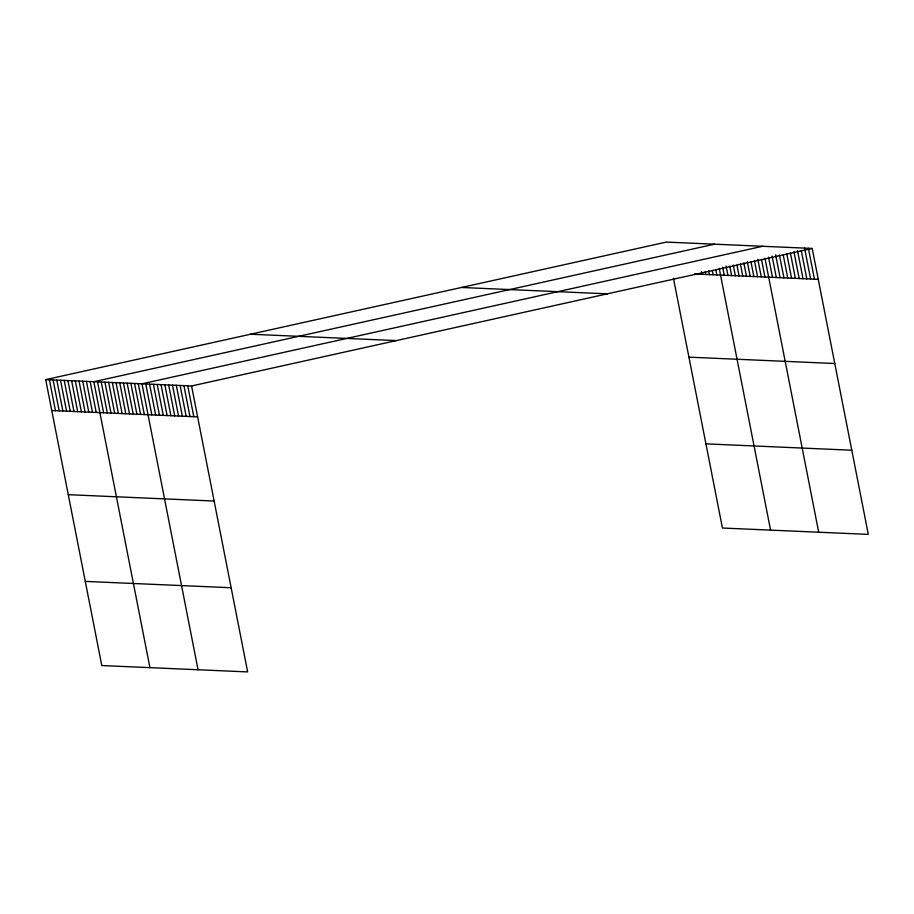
<?xml version="1.0" encoding="UTF-8"?>
<svg xmlns="http://www.w3.org/2000/svg" width="914" height="914" viewBox="0 0 914 914"><rect width="100%" height="100%" fill="white"/><g stroke="black" fill="none" stroke-linecap="round" stroke-linejoin="round"><path stroke-width="1.37" d="M45.7 379.618L191.563 385.971L247.66 671.916L101.797 665.552L45.7 379.618L666.34 242.084L812.203 248.448L868.3 534.382L722.437 528.029L673.458 278.336M714.474 244.187L93.834 381.709L149.93 667.654M762.607 246.289L141.967 383.811L198.064 669.745M191.563 385.971L812.203 248.448M694.617 273.96L818.27 279.353M461.536 287.476L607.387 293.828M250.516 334.227L396.368 340.591M688.916 357.157L834.779 363.509M51.767 410.523L197.618 416.875M705.928 443.861L851.791 450.225M68.276 494.68L214.127 501.043M85.288 581.395L231.139 587.748M808.387 248.277L814.454 279.181M804.571 248.117L810.638 279.021M801.281 250.63L806.822 278.85M797.465 250.47L803.006 278.69M793.923 251.647L799.19 278.519M790.37 252.824L795.374 278.347M786.817 254.001L791.558 278.187M783.264 255.177L787.742 278.016M779.448 255.017L783.926 277.856M775.632 254.846L780.122 277.685M772.09 256.023L776.306 277.525M768.537 257.2L772.49 277.353M764.984 258.376L818.704 532.222M761.545 259.565L764.972 277.022M757.843 259.393L761.271 276.862M754.404 260.581L757.569 276.702M750.965 261.758L753.867 276.542M747.264 261.598L750.166 276.382M743.825 262.786L746.452 276.222M740.386 263.963L742.751 276.062M736.947 265.151L739.049 275.902M733.245 264.991L735.347 275.731M729.806 266.168L731.646 275.571M726.104 266.008L727.944 275.411M722.666 267.185L724.242 275.251M719.227 268.373L770.571 530.12M715.788 269.55L716.839 274.931M712.349 270.738L713.137 274.771M708.636 270.578L709.435 274.611M705.197 271.755L705.734 274.44M701.495 271.595L702.032 274.28M187.747 385.811L193.802 416.715M183.931 385.639L189.986 416.544M180.115 385.479L186.182 416.373M176.299 385.308L182.366 416.213M172.483 385.137L178.55 416.041M168.667 384.977L174.734 415.881M164.851 384.805L170.918 415.71M161.035 384.645L167.102 415.55M157.219 384.474L163.286 415.379M153.415 384.314L159.47 415.219M149.599 384.143L155.654 415.047M145.783 383.983L151.838 414.876M138.265 383.652L144.332 414.556M134.564 383.492L140.619 414.396M130.862 383.332L136.917 414.236M127.16 383.16L133.215 414.065M123.459 383L129.514 413.905M119.745 382.84L125.812 413.745M116.044 382.68L122.11 413.585M112.342 382.52L118.409 413.425M108.64 382.36L114.707 413.265M104.939 382.201L111.005 413.105M101.237 382.041L107.304 412.945M97.535 381.869L103.602 412.774M90.132 381.549L96.199 412.454M86.43 381.389L92.485 412.294M82.728 381.229L88.784 412.134M79.027 381.069L85.082 411.974M75.325 380.909L81.38 411.814M71.623 380.75L77.679 411.654M67.91 380.578L73.977 411.483M64.209 380.418L70.275 411.323M60.507 380.258L66.573 411.163M56.805 380.098L62.872 411.003M53.103 379.938L59.17 410.843M49.402 379.778L55.468 410.683"/></g></svg>
